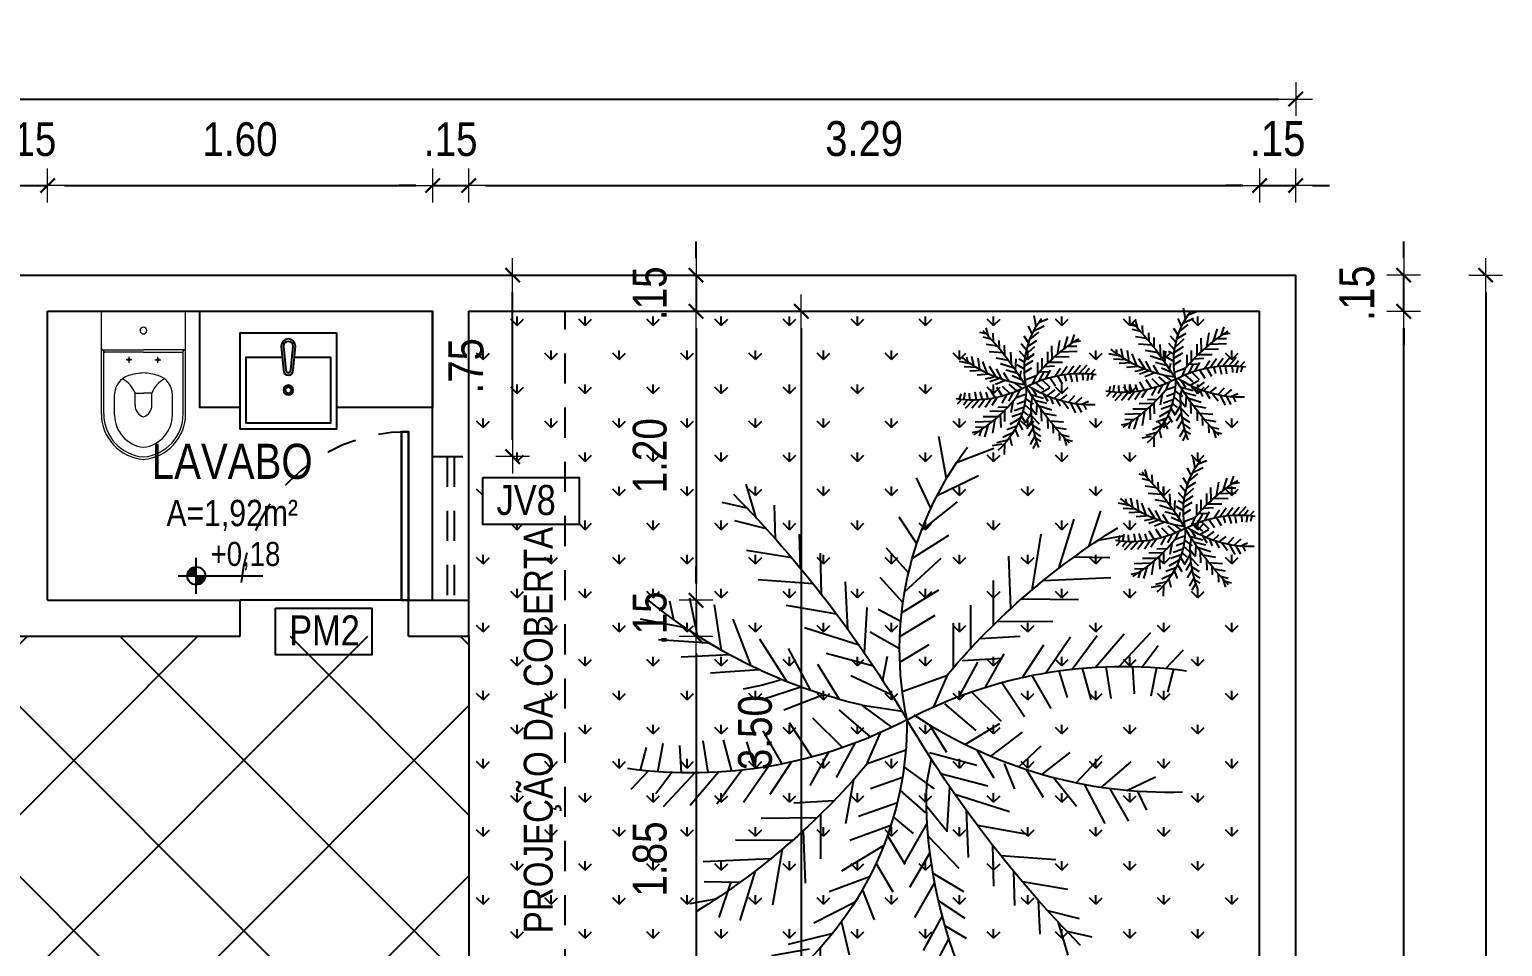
# Model space of a CAD drawing. Header units: millimetres. Extents: x 2718 to 3327, y 272 to 594.
# Drawn here: x 3077.27 to 3083.39, y 440.17 to 443.98 of the extents above; entities that cross this region are included whole.
import ezdxf
from ezdxf.enums import TextEntityAlignment as Align

# ---------------------------------------------------------------- set-up
doc = ezdxf.new("R2010")
doc.units = ezdxf.units.MM
doc.header["$MEASUREMENT"] = 0
doc.linetypes.add('CONTINU', pattern=[0])
doc.linetypes.add('HIDDEN2', pattern=[0.1875, 0.125, -0.0625])
doc.layers.get('0').update_dxf_attribs({"linetype": 'CONTINUOUS'})
doc.layers.get('DEFPOINTS').update_dxf_attribs({"linetype": 'CONTINUOUS'})
for name, color, linetype in [('AR-MOB', 252, 'CONTINUOUS'), ('COTA', 7, 'CONTINUOUS'), ('E-hatch', 8, 'CONTINUOUS'), ('E-txt-g', 3, 'CONTINUOUS'), ('LAYER1', 7, 'CONTINUOUS'), ('MOB', 251, 'CONTINUOUS'), ('VE', 118, 'CONTINUOUS'), ('VEGET', 76, 'CONTINUOUS')]:
    doc.layers.add(name, color=color, linetype=linetype)
for name, color, linetype, lineweight in [('E-Lay-9', 9, 'CONTINUOUS', 9), ('E-Pen-C', 4, 'CONTINUOUS', 15), ('E-Pen-G', 3, 'CONTINUOUS', 30), ('E-Txt-W', 7, 'CONTINUOUS', 20)]:
    doc.layers.add(name, color=color, linetype=linetype, lineweight=lineweight)
doc.styles.add('F2', font='ARIALN.TTF')
doc.styles.add('REG60', font='romans.shx', dxfattribs={"width": 0.8, "height": 0.15})
doc.styles.add('REG80', font='romans.shx', dxfattribs={"width": 0.8, "height": 0.2})
doc.dimstyles.new('DIMENSION-1', dxfattribs={"dimtxt": 0.145, "dimasz": 0.07, "dimexe": 1, "dimexo": 0, "dimgap": 0.12, "dimtad": 1, "dimzin": 7, "dimdsep": 46, "dimtxsty": 'F2', "dimblk1": 'TRACO', "dimblk2": 'TRACO', "dimsah": 1, "dimcen": 1, "dimse1": 1, "dimse2": 1, "dimclrd": 4, "dimclre": 256, "dimclrt": 4, "dimadec": 8, "dimazin": 0, "dimtfac": 1, "dimtix": 1, "dimtmove": 2, "dimatfit": 3, "dimldrblk": 'TRACO', "dimfxl": 1, "dimtolj": 1, "dimtzin": 0, "dimarcsym": 0})

# ---------------------------------------------------------------- blocks, each defined once
blk = doc.blocks.new('TRACO')
at = {"layer": 'E-Pen-C'}
for p, q in [((0, 1), (0, -1)), ((-1, 0), (1, 0))]:
    blk.add_line(p, q, dxfattribs=at)
at = {"layer": 'E-Pen-G'}
blk.add_line((-0.424, -0.424), (0.424, 0.424), dxfattribs=at)
blk = doc.blocks.new('*D368')
at = {"color": 4, "lineweight": -2, "transparency": 16777216}
for p, q in [((3077.1242, 443.3314), (3077.0542, 443.3314)), ((3077.1942, 443.3314), (3077.3442, 443.3314)), ((3077.4142, 443.3314), (3077.4842, 443.3314))]:
    blk.add_line(p, q, dxfattribs=at)
at = {"layer": 'DEFPOINTS', "color": 0, "transparency": 16777216}
for p in [(3077.3442, 443.3314), (3077.1942, 442.8089), (3077.3442, 442.8089)]:
    blk.add_point(p, dxfattribs=at)
at = {"color": 4, "lineweight": -2, "transparency": 16777216, "xscale": 0.07, "yscale": 0.07, "zscale": 0.07}
blk.add_blockref('TRACO', (3077.1942, 443.3314), dxfattribs=at)
at = {"color": 4, "lineweight": -2, "transparency": 16777216, "xscale": 0.07, "yscale": 0.07, "zscale": 0.07, "rotation": 180}
blk.add_blockref('TRACO', (3077.3442, 443.3314), dxfattribs=at)
at = {"color": 4, "transparency": 16777216, "insert": (3077.2692, 443.5229), "char_height": 0.14, "attachment_point": 5, "style": 'F2'}
blk.add_mtext('\\A1;.15', dxfattribs=at)
blk = doc.blocks.new('*D369')
at = {"color": 4, "lineweight": -2, "transparency": 16777216}
blk.add_line((3077.4142, 443.3314), (3078.8742, 443.3314), dxfattribs=at)
at = {"layer": 'DEFPOINTS', "color": 0, "transparency": 16777216}
for p in [(3078.9442, 443.3314), (3077.3442, 442.8089), (3078.9442, 442.8089)]:
    blk.add_point(p, dxfattribs=at)
at = {"color": 4, "lineweight": -2, "transparency": 16777216, "xscale": 0.07, "yscale": 0.07, "zscale": 0.07, "rotation": 180}
blk.add_blockref('TRACO', (3077.3442, 443.3314), dxfattribs=at)
at = {"color": 4, "lineweight": -2, "transparency": 16777216, "xscale": 0.07, "yscale": 0.07, "zscale": 0.07}
blk.add_blockref('TRACO', (3078.9442, 443.3314), dxfattribs=at)
at = {"color": 4, "transparency": 16777216, "insert": (3078.1442, 443.5229), "char_height": 0.14, "attachment_point": 5, "style": 'F2'}
blk.add_mtext('\\A1;1.60', dxfattribs=at)
blk = doc.blocks.new('*D370')
at = {"color": 4, "lineweight": -2, "transparency": 16777216}
for p, q in [((3078.8742, 443.3314), (3078.8042, 443.3314)), ((3078.9442, 443.3314), (3079.0942, 443.3314)), ((3079.1642, 443.3314), (3079.2342, 443.3314))]:
    blk.add_line(p, q, dxfattribs=at)
at = {"layer": 'DEFPOINTS', "color": 0, "transparency": 16777216}
for p in [(3079.0942, 443.3314), (3078.9442, 442.8089), (3079.0942, 442.8089)]:
    blk.add_point(p, dxfattribs=at)
at = {"color": 4, "lineweight": -2, "transparency": 16777216, "xscale": 0.07, "yscale": 0.07, "zscale": 0.07}
blk.add_blockref('TRACO', (3078.9442, 443.3314), dxfattribs=at)
at = {"color": 4, "lineweight": -2, "transparency": 16777216, "xscale": 0.07, "yscale": 0.07, "zscale": 0.07, "rotation": 180}
blk.add_blockref('TRACO', (3079.0942, 443.3314), dxfattribs=at)
at = {"color": 4, "transparency": 16777216, "insert": (3079.0192, 443.5229), "char_height": 0.14, "attachment_point": 5, "style": 'F2'}
blk.add_mtext('\\A1;.15', dxfattribs=at)
blk = doc.blocks.new('*D356')
at = {"layer": 'COTA', "color": 4, "linetype": 'Continuous', "lineweight": -2, "transparency": 16777216}
for p, q in [((3080.0384, 443.0289), (3080.0384, 443.0989)), ((3080.0384, 442.9589), (3080.0384, 442.8089)), ((3080.0384, 442.7389), (3080.0384, 442.6689))]:
    blk.add_line(p, q, dxfattribs=at)
at = {"layer": 'DEFPOINTS', "color": 0, "linetype": 'Continuous', "transparency": 16777216}
for p in [(3078.7355, 442.9589), (3079.5519, 442.8089), (3080.0384, 442.8089)]:
    blk.add_point(p, dxfattribs=at)
at = {"layer": 'COTA', "color": 4, "linetype": 'Continuous', "lineweight": -2, "transparency": 16777216, "xscale": 0.07, "yscale": 0.07, "zscale": 0.07}
for p, rotation in [((3080.0384, 442.9589), 270), ((3080.0384, 442.8089), 90)]:
    blk.add_blockref('TRACO', p, dxfattribs=dict(at, rotation=rotation))
at = {"layer": 'COTA', "color": 4, "linetype": 'Continuous', "transparency": 16777216, "insert": (3079.8469, 442.8839), "char_height": 0.14, "attachment_point": 5, "rotation": 90, "style": 'F2'}
blk.add_mtext('\\A1;.15', dxfattribs=at)
blk = doc.blocks.new('*D357')
at = {"color": 4, "lineweight": -2, "transparency": 16777216}
blk.add_line((3080.0384, 442.7389), (3080.0384, 441.6789), dxfattribs=at)
at = {"layer": 'DEFPOINTS', "color": 0, "transparency": 16777216}
for p in [(3079.4191, 442.8089), (3078.6774, 441.6089), (3080.0384, 441.6089)]:
    blk.add_point(p, dxfattribs=at)
at = {"color": 4, "lineweight": -2, "transparency": 16777216, "xscale": 0.07, "yscale": 0.07, "zscale": 0.07}
for p, rotation in [((3080.0384, 442.8089), 90), ((3080.0384, 441.6089), 270)]:
    blk.add_blockref('TRACO', p, dxfattribs=dict(at, rotation=rotation))
at = {"color": 4, "transparency": 16777216, "insert": (3079.8469, 442.2089), "char_height": 0.14, "attachment_point": 5, "rotation": 90, "style": 'F2'}
blk.add_mtext('\\A1;1.20', dxfattribs=at)
blk = doc.blocks.new('*D358')
at = {"color": 4, "lineweight": -2, "transparency": 16777216}
for p, q in [((3080.0384, 441.6789), (3080.0384, 441.7489)), ((3080.0384, 441.6089), (3080.0384, 441.4589)), ((3080.0384, 441.3889), (3080.0384, 441.3189))]:
    blk.add_line(p, q, dxfattribs=at)
at = {"layer": 'DEFPOINTS', "color": 0, "transparency": 16777216}
for p in [(3078.6774, 441.6089), (3078.8274, 441.4589), (3080.0384, 441.4589)]:
    blk.add_point(p, dxfattribs=at)
at = {"color": 4, "lineweight": -2, "transparency": 16777216, "xscale": 0.07, "yscale": 0.07, "zscale": 0.07}
for p, rotation in [((3080.0384, 441.6089), 270), ((3080.0384, 441.4589), 90)]:
    blk.add_blockref('TRACO', p, dxfattribs=dict(at, rotation=rotation))
at = {"color": 4, "transparency": 16777216, "insert": (3079.8469, 441.5339), "char_height": 0.14, "attachment_point": 5, "rotation": 90, "style": 'F2'}
blk.add_mtext('\\A1;.15', dxfattribs=at)
blk = doc.blocks.new('*D359')
at = {"layer": 'COTA', "color": 4, "linetype": 'Continuous', "lineweight": -2, "transparency": 16777216}
blk.add_line((3080.0384, 441.3889), (3080.0384, 439.6789), dxfattribs=at)
at = {"layer": 'DEFPOINTS', "color": 0, "linetype": 'Continuous', "transparency": 16777216}
for p in [(3078.8274, 441.4589), (3078.8274, 439.6089), (3080.0384, 439.6089)]:
    blk.add_point(p, dxfattribs=at)
at = {"layer": 'COTA', "color": 4, "linetype": 'Continuous', "lineweight": -2, "transparency": 16777216, "xscale": 0.07, "yscale": 0.07, "zscale": 0.07}
for p, rotation in [((3080.0384, 441.4589), 90), ((3080.0384, 439.6089), 270)]:
    blk.add_blockref('TRACO', p, dxfattribs=dict(at, rotation=rotation))
at = {"layer": 'COTA', "color": 4, "linetype": 'Continuous', "transparency": 16777216, "insert": (3079.8469, 440.5339), "char_height": 0.14, "attachment_point": 5, "rotation": 90, "style": 'F2'}
blk.add_mtext('\\A1;1.85', dxfattribs=at)
blk = doc.blocks.new('*D361')
at = {"layer": 'COTA', "color": 4, "linetype": 'Continuous', "lineweight": -2, "transparency": 16777216}
blk.add_line((3080.4759, 442.7389), (3080.4759, 439.3789), dxfattribs=at)
at = {"layer": 'DEFPOINTS', "color": 0, "linetype": 'Continuous', "transparency": 16777216}
for p in [(3078.8274, 442.8089), (3078.8274, 439.3089), (3080.4759, 439.3089)]:
    blk.add_point(p, dxfattribs=at)
at = {"layer": 'COTA', "color": 4, "linetype": 'Continuous', "lineweight": -2, "transparency": 16777216, "xscale": 0.07, "yscale": 0.07, "zscale": 0.07}
for p, rotation in [((3080.4759, 442.8089), 90), ((3080.4759, 439.3089), 270)]:
    blk.add_blockref('TRACO', p, dxfattribs=dict(at, rotation=rotation))
at = {"layer": 'COTA', "color": 4, "linetype": 'Continuous', "transparency": 16777216, "insert": (3080.2844, 441.0589), "char_height": 0.14, "attachment_point": 5, "rotation": 90, "style": 'F2'}
blk.add_mtext('\\A1;3.50', dxfattribs=at)
blk = doc.blocks.new('CUBA QUADRADA-flat-4-flat-1')
at = {"layer": 'MOB'}
blk.add_lwpolyline([(0, -0.2), (0.4, -0.2), (0.4, 0.2), (0, 0.2)], close=True, dxfattribs=at)
blk.add_lwpolyline([(0.1, -0.0255), (0.1, -0.175), (0.375, -0.175), (0.375, 0.175), (0.1, 0.175), (0.1, 0.0255)], dxfattribs=at)
for points in [[(0.155, -0.02), (0.055, -0.03, -1), (0.055, 0.03), (0.155, 0.02, -1)], [(0.155, -0.01), (0.055, -0.02, -1), (0.055, 0.02), (0.155, 0.01, -1)]]:
    blk.add_lwpolyline(points, format="xyb", close=True, dxfattribs=at)
for radius in [0.02, 0.0125]:
    blk.add_circle((0.2375, 0), radius, dxfattribs=at)
blk = doc.blocks.new('vaso-s')
at = {"color": 8}
for start, end in [(0, 180), (180, 0)]:
    blk.add_arc((0.08, 0), 0.0143, start, end, dxfattribs=at)
at = {"layer": 'E-Lay-9', "color": 8}
for p, q in [((0, 0.17), (0, 0)), ((0.4256, 0.175), (0.005, 0.175)), ((0.16, 0.17), (0.16, 0.17)), ((0.16, 0.17), (0.16, 0)), ((0.4256, 0.165), (0.165, 0.165)), ((0.17, 0), (0.17, 0.16)), ((0.2013, 0.0479), (0.2013, 0.0722)), ((0.4306, 0.12), (0.3459, 0.12)), ((0.2134, 0.06), (0.1891, 0.06)), ((0.3406, 0.035), (0.3406, 0)), ((0.3906, 0.035), (0.3406, 0.035)), ((0, -0.17), (0, 0)), ((0.16, -0.17), (0.16, 0)), ((0.17, 0), (0.17, -0.1601)), ((0.2134, -0.06), (0.1891, -0.06)), ((0.2013, -0.0479), (0.2013, -0.0722)), ((0.3406, -0.035), (0.3406, 0)), ((0.3906, -0.035), (0.3406, -0.035)), ((0.4306, -0.12), (0.3459, -0.12)), ((0.4256, -0.175), (0.005, -0.175)), ((0.16, -0.17), (0.16, -0.17)), ((0.4256, -0.165), (0.165, -0.165))]:
    blk.add_line(p, q, dxfattribs=at)
for centre in [(0.2013, 0.06), (0.2013, -0.06)]:
    blk.add_circle(centre, 0.005, dxfattribs=at)
for centre, radius, start, end in [((0.005, 0.17), 0.005, 90, 180), ((0.155, 0.17), 0.005, 0, 90), ((0.165, 0.17), 0.00495, 180, 270), ((0.165, 0.16), 0.00495, 0, 90), ((0.4256, -0.015), 0.19, 4.52806, 90), ((0.4256, -0.015), 0.18, 4.78019, 90), ((0.518, -0.015), 0.2624, 163.03545, 176.7233), ((0.3459, 0.0375), 0.0825, 90, 163.03545), ((0.3754, 0.1358), 0.1066, 206.93947, 250.96472), ((0.4306, -0.015), 0.135, 6.37937, 90), ((0.3906, -0.015), 0.05, 17.4576, 90), ((0.518, 0.015), 0.2624, 183.2767, 196.96455), ((0.3754, -0.1358), 0.1066, 109.03528, 153.06053), ((0.3906, 0.015), 0.05, 270, 342.5424), ((0.4256, 0.015), 0.19, 270, 355.47194), ((0.4256, 0.015), 0.18, 270, 355.21981), ((0.4306, 0.015), 0.135, 270, 353.62063), ((0.3459, -0.0375), 0.0825, 196.96455, 270), ((0.005, -0.17), 0.005, 180, 270), ((0.155, -0.17), 0.005, 270, 0), ((0.165, -0.17), 0.00495, 90, 180), ((0.165, -0.1601), 0.00495, 270, 0)]:
    blk.add_arc(centre, radius, start, end, dxfattribs=at)
blk = doc.blocks.new('TXT-AMB75')
at = {"layer": 'E-txt-g', "style": 'REG80', "width": 0.8, "flags": 8}
blk.add_attdef('TXT', text='', height=0.2, dxfattribs=at).set_placement((0.0055, 0.2964), align=Align.CENTER)
at = {"layer": 'E-Txt-W', "style": 'REG60', "width": 0.8, "flags": 8}
blk.add_attdef('TXT', text='', height=0.15, dxfattribs=at).set_placement((0.0055, 0.0271), align=Align.CENTER)
blk = doc.blocks.new('NV')
at = {"color": 4, "linetype": 'ByBlock', "ltscale": 0.5}
for p, q in [((-1.414, -0.142), (-1.414, 0.107)), ((-1.539, -0.018), (-0.953, -0.018))]:
    blk.add_line(p, q, dxfattribs=at)
at = {"color": 4, "ltscale": 2.5}
blk.add_circle((-1.414, -0.018), 0.0622, dxfattribs=at)
at = {"color": 4}
for points in [[(-1.414, -0.018), (-1.458, 0.026), (-1.476, -0.018), (-1.472, 0.006)], [(-1.414, -0.018), (-1.414, 0.045), (-1.458, 0.026), (-1.438, 0.04)], [(-1.414, -0.018), (-1.352, -0.018), (-1.37, -0.062), (-1.357, -0.041)], [(-1.414, -0.018), (-1.37, -0.062), (-1.414, -0.08), (-1.39, -0.075)]]:
    blk.add_solid(points, dxfattribs=at)
at = {"layer": 'E-Txt-W', "color": 4, "ltscale": 2.5, "style": 'F2'}
blk.add_attdef('COTAPISO', (-1.306, 0.073), '', height=0.15, dxfattribs=at)
blk = doc.blocks.new('*D364')
at = {"layer": 'COTA', "color": 4, "linetype": 'Continuous', "lineweight": -2, "transparency": 16777216}
blk.add_line((3079.2763, 442.2751), (3079.2763, 442.8889), dxfattribs=at)
at = {"layer": 'DEFPOINTS', "color": 0, "linetype": 'Continuous', "transparency": 16777216}
for p in [(3079.0942, 442.9589), (3079.2763, 442.9589), (3079.0942, 442.2051, -0.3277)]:
    blk.add_point(p, dxfattribs=at)
at = {"layer": 'COTA', "color": 4, "linetype": 'Continuous', "lineweight": -2, "transparency": 16777216, "xscale": 0.07, "yscale": 0.07, "zscale": 0.07}
for p, rotation in [((3079.2763, 442.9589), 90), ((3079.2763, 442.2051), 270)]:
    blk.add_blockref('TRACO', p, dxfattribs=dict(at, rotation=rotation))
at = {"layer": 'COTA', "color": 4, "linetype": 'Continuous', "transparency": 16777216, "insert": (3079.0826, 442.582), "char_height": 0.145, "attachment_point": 5, "rotation": 90, "style": 'F2'}
blk.add_mtext('\\A1;.75', dxfattribs=at)
blk = doc.blocks.new('*D414')
at = {"layer": 'COTA', "color": 4, "linetype": 'Continuous', "lineweight": -2, "transparency": 16777216}
blk.add_line((3082.9785, 435.6789), (3082.9785, 442.7389), dxfattribs=at)
at = {"layer": 'DEFPOINTS', "color": 0, "linetype": 'Continuous', "transparency": 16777216}
for p in [(3082.3799, 442.8089, -1.8296), (3082.9785, 442.8089), (3079.3799, 435.6089, -1.8296)]:
    blk.add_point(p, dxfattribs=at)
at = {"layer": 'COTA', "color": 4, "linetype": 'Continuous', "lineweight": -2, "transparency": 16777216, "xscale": 0.07, "yscale": 0.07, "zscale": 0.07}
for p, rotation in [((3082.9785, 442.8089), 90), ((3082.9785, 435.6089), 270)]:
    blk.add_blockref('TRACO', p, dxfattribs=dict(at, rotation=rotation))
at = {"layer": 'COTA', "color": 4, "linetype": 'Continuous', "transparency": 16777216, "insert": (3082.7845, 439.2089), "char_height": 0.145, "attachment_point": 5, "rotation": 90, "style": 'F2'}
blk.add_mtext('\\A1;7.20', dxfattribs=at)
blk = doc.blocks.new('*D415')
at = {"layer": 'COTA', "color": 4, "linetype": 'Continuous', "lineweight": -2, "transparency": 16777216}
for p, q in [((3082.9785, 443.0289), (3082.9785, 443.0989)), ((3082.9785, 442.8089), (3082.9785, 442.9589)), ((3082.9785, 442.7389), (3082.9785, 442.6689))]:
    blk.add_line(p, q, dxfattribs=at)
at = {"layer": 'DEFPOINTS', "color": 0, "linetype": 'Continuous', "transparency": 16777216}
for p in [(3082.3799, 442.9589, -1.8296), (3082.9785, 442.9589), (3082.3799, 442.8089, -1.8296)]:
    blk.add_point(p, dxfattribs=at)
at = {"layer": 'COTA', "color": 4, "linetype": 'Continuous', "lineweight": -2, "transparency": 16777216, "xscale": 0.07, "yscale": 0.07, "zscale": 0.07}
for p, rotation in [((3082.9785, 442.9589), 270), ((3082.9785, 442.8089), 90)]:
    blk.add_blockref('TRACO', p, dxfattribs=dict(at, rotation=rotation))
at = {"layer": 'COTA', "color": 4, "linetype": 'Continuous', "transparency": 16777216, "insert": (3082.7845, 442.8839), "char_height": 0.145, "attachment_point": 5, "rotation": 90, "style": 'F2'}
blk.add_mtext('\\A1;.15', dxfattribs=at)
blk = doc.blocks.new('*D416')
at = {"layer": 'COTA', "color": 4, "linetype": 'Continuous', "lineweight": -2, "transparency": 16777216}
blk.add_line((3083.3192, 442.8889), (3083.3192, 422.0289), dxfattribs=at)
at = {"layer": 'DEFPOINTS', "color": 0, "linetype": 'Continuous', "transparency": 16777216}
for p in [(3082.5299, 442.9589, -1.8296), (3082.5299, 421.9589, -1.8296), (3083.3192, 421.9589)]:
    blk.add_point(p, dxfattribs=at)
at = {"layer": 'COTA', "color": 4, "linetype": 'Continuous', "lineweight": -2, "transparency": 16777216, "xscale": 0.07, "yscale": 0.07, "zscale": 0.07}
for p, rotation in [((3083.3192, 442.9589), 90), ((3083.3192, 421.9589), 270)]:
    blk.add_blockref('TRACO', p, dxfattribs=dict(at, rotation=rotation))
at = {"layer": 'COTA', "color": 4, "linetype": 'Continuous', "transparency": 16777216, "insert": (3083.1252, 432.4589), "char_height": 0.145, "attachment_point": 5, "rotation": 90, "style": 'F2'}
blk.add_mtext('\\A1;21.00', dxfattribs=at)
blk = doc.blocks.new('*D417')
at = {"layer": 'COTA', "color": 4, "linetype": 'Continuous', "lineweight": -2, "transparency": 16777216}
blk.add_line((3079.1642, 443.3314), (3082.3099, 443.3314), dxfattribs=at)
at = {"layer": 'DEFPOINTS', "color": 0, "linetype": 'Continuous', "transparency": 16777216}
for p in [(3082.3799, 443.3314), (3079.0942, 442.9589, -2.0762), (3082.3799, 442.9589, -1.8296)]:
    blk.add_point(p, dxfattribs=at)
at = {"layer": 'COTA', "color": 4, "linetype": 'Continuous', "lineweight": -2, "transparency": 16777216, "xscale": 0.07, "yscale": 0.07, "zscale": 0.07, "rotation": 180}
blk.add_blockref('TRACO', (3079.0942, 443.3314), dxfattribs=at)
at = {"layer": 'COTA', "color": 4, "linetype": 'Continuous', "lineweight": -2, "transparency": 16777216, "xscale": 0.07, "yscale": 0.07, "zscale": 0.07}
blk.add_blockref('TRACO', (3082.3799, 443.3314), dxfattribs=at)
at = {"layer": 'COTA', "color": 4, "linetype": 'Continuous', "transparency": 16777216, "insert": (3080.737, 443.5254), "char_height": 0.145, "attachment_point": 5, "style": 'F2'}
blk.add_mtext('\\A1;3.29', dxfattribs=at)
blk = doc.blocks.new('*D418')
at = {"layer": 'COTA', "color": 4, "linetype": 'Continuous', "lineweight": -2, "transparency": 16777216}
for p, q in [((3082.3099, 443.3314), (3082.2399, 443.3314)), ((3082.3799, 443.3314), (3082.5299, 443.3314)), ((3082.5999, 443.3314), (3082.6699, 443.3314))]:
    blk.add_line(p, q, dxfattribs=at)
at = {"layer": 'DEFPOINTS', "color": 0, "linetype": 'Continuous', "transparency": 16777216}
for p in [(3082.5299, 443.3314), (3082.3799, 442.9589, -1.8296), (3082.5299, 442.9589, -1.8296)]:
    blk.add_point(p, dxfattribs=at)
at = {"layer": 'COTA', "color": 4, "linetype": 'Continuous', "lineweight": -2, "transparency": 16777216, "xscale": 0.07, "yscale": 0.07, "zscale": 0.07}
blk.add_blockref('TRACO', (3082.3799, 443.3314), dxfattribs=at)
at = {"layer": 'COTA', "color": 4, "linetype": 'Continuous', "lineweight": -2, "transparency": 16777216, "xscale": 0.07, "yscale": 0.07, "zscale": 0.07, "rotation": 180}
blk.add_blockref('TRACO', (3082.5299, 443.3314), dxfattribs=at)
at = {"layer": 'COTA', "color": 4, "linetype": 'Continuous', "transparency": 16777216, "insert": (3082.4549, 443.5254), "char_height": 0.145, "attachment_point": 5, "style": 'F2'}
blk.add_mtext('\\A1;.15', dxfattribs=at)
blk = doc.blocks.new('*D419')
at = {"layer": 'COTA', "color": 4, "linetype": 'Continuous', "lineweight": -2, "transparency": 16777216}
blk.add_line((3060.0999, 443.6903), (3082.4599, 443.6903), dxfattribs=at)
at = {"layer": 'DEFPOINTS', "color": 0, "linetype": 'Continuous', "transparency": 16777216}
for p in [(3082.5299, 443.6903), (3060.0299, 442.9589, -1.8296), (3082.5299, 442.9589, -1.8296)]:
    blk.add_point(p, dxfattribs=at)
at = {"layer": 'COTA', "color": 4, "linetype": 'Continuous', "lineweight": -2, "transparency": 16777216, "xscale": 0.07, "yscale": 0.07, "zscale": 0.07, "rotation": 180}
blk.add_blockref('TRACO', (3060.0299, 443.6903), dxfattribs=at)
at = {"layer": 'COTA', "color": 4, "linetype": 'Continuous', "lineweight": -2, "transparency": 16777216, "xscale": 0.07, "yscale": 0.07, "zscale": 0.07}
blk.add_blockref('TRACO', (3082.5299, 443.6903), dxfattribs=at)
at = {"layer": 'COTA', "color": 4, "linetype": 'Continuous', "transparency": 16777216, "insert": (3071.2799, 443.8843), "char_height": 0.145, "attachment_point": 5, "style": 'F2'}
blk.add_mtext('\\A1;22.50', dxfattribs=at)
blk = doc.blocks.new('FLOR2')
at = {"layer": 'VE', "color": 8}
for p, q in [((-82.6, 266.8), (-71.8, 290.5)), ((-80.3, 253.3), (-101.6, 282.1)), ((53.7, 258.4), (40.8, 273)), ((53.2, 243.8), (73.7, 286)), ((-77.5, 238.1), (-64.7, 269)), ((52.3, 229.2), (26.3, 258.5)), ((51.1, 215.2), (79.6, 258.5)), ((-74.7, 224.4), (-101.7, 246.3)), ((-69.4, 199.7), (-47.7, 241.3)), ((49.4, 200.4), (16.6, 234.2)), ((48.1, 190.9), (79.6, 229.4)), ((-61.3, 166.2), (-30.7, 213.6)), ((-66.3, 186.3), (-93.5, 208.1)), ((43.9, 166.6), (16.6, 210)), ((197.1, 193.1), (174.8, 202.3)), ((42.1, 157.4), (74.8, 195.4)), ((187.8, 178.2), (161.1, 191.4)), ((193, 186.4), (218.9, 189.4)), ((-57.8, 153.1), (-91, 179.1)), ((-50.9, 128.4), (-27.3, 174.9)), ((34.9, 127.8), (16.6, 176)), ((174.2, 158.1), (152.7, 176.1)), ((179.9, 166.3), (207.2, 166.2)), ((-228.8, 121.8), (-258.8, 154)), ((157.5, 136.3), (134.7, 159.9)), ((166, 147.1), (213.3, 152.2)), ((-195.2, 116.4), (-211.3, 146.7)), ((-157.4, 106.1), (-168.5, 136.9)), ((-45.4, 110.2), (-82.7, 140.9)), ((-39.3, 91.1), (-19.9, 146.4)), ((27.5, 102.9), (6.9, 146.9)), ((30.7, 113.1), (65.1, 137.2)), ((141.8, 117.9), (121.5, 144.1)), ((-248.3, 123.4), (-282.9, 101.8)), ((-128.8, 95.1), (-135.3, 128.2)), ((125.4, 100.5), (108.7, 123.5)), ((150.9, 128.4), (195.6, 131.1)), ((-209.5, 119.1), (-251.1, 97.5)), ((-171.1, 110.4), (-216.8, 98.5)), ((-101.1, 81.5), (-107.5, 115.3)), ((-36.3, 82.2), (-75, 107.5)), ((-30.9, 66.6), (-12.1, 113)), ((17.2, 73.9), (2, 112.9)), ((23.1, 89.8), (60.2, 112.9)), ((105, 81.1), (89.8, 117)), ((134.9, 110.4), (178, 110.1)), ((-143, 100.9), (-184.2, 85)), ((-84.2, 71.5), (-80.2, 97.5)), ((81.1, 61.1), (66.9, 100.4)), ((115.6, 91), (160.4, 89.1)), ((-110.7, 86.6), (-160.6, 77.4)), ((-91.7, 76.1), (-133.4, 59.7)), ((-61, 55.7), (-56.7, 89.9)), ((-18.6, 33.4), (-9.2, 79.1)), ((54.7, 41.9), (48.8, 84.2)), ((189.8, 32.5), (233.7, 85.8)), ((-71.4, 63.1), (-110.4, 47.3)), ((-25, 50.2), (-47.6, 61.3)), ((28.8, 25.6), (25.9, 67.6)), ((97.7, 74.8), (137.5, 72.5)), ((127.7, 19.7), (162.5, 64.9)), ((161.6, 26), (195.9, 72.7)), ((228.3, 43.3), (249.4, 72.6)), ((256.3, 52.6), (276.4, 71.1)), ((-50.4, 47.4), (-82.6, 34.3)), ((-11.4, 15.4), (7.9, 51.4)), ((7.7, 13.9), (7.9, 51.4)), ((67, 50.6), (105.8, 45.4)), ((103.6, 16.2), (129.9, 47.5)), ((234.1, 50.4), (269.5, 38.8)), ((43.6, 34.6), (82.9, 28.8)), ((209.1, 37.6), (258.9, 19.8)), ((-162.2, -10.6), (-203.9, 23.1)), ((-138.3, -6.5), (-174.5, 20.9)), ((-104.1, -2.9), (-140.4, 24.4)), ((-79, 0.2), (-115.2, 27.6)), ((-27.9, 27.5), (-69, 0.4)), ((19.5, 20.2), (55.1, 11.7)), ((122.9, 19), (159.1, -8.4)), ((146.8, 23), (188.6, -10.7)), ((175.1, 28.9), (226.4, 2.4)), ((-190.4, -16.5), (-241.7, 10.1)), ((-34.8, -7.8), (-70.5, 0.7)), ((17.8, -11.5), (53.6, 12.1)), ((74.5, 13.1), (115.2, -7.4)), ((-224.4, -25.1), (-274.3, -7.4)), ((-176.9, -13.5), (-211.2, -60.3)), ((-143.1, -7.2), (-177.8, -52.5)), ((-119, -3.8), (-145.3, -35)), ((-90.2, -2.9), (-116.5, -34.1)), ((-43.8, -14.7), (-40.9, -56.7)), ((42.4, -25.6), (71.3, -6.3)), ((66.1, -36.8), (101.2, -13.5)), ((-260.6, -36.3), (-297.5, -24.2)), ((-205.1, -20), (-249, -73.3)), ((-59, -22.2), (-98.2, -16.3)), ((-70, -29.4), (-64.1, -71.7)), ((-17.4, -15.4), (-5.3, -45.9)), ((32.9, -20.5), (32.1, -58.5)), ((88.6, -45.5), (126.2, -21)), ((240.1, -54.5), (268.6, -27.6)), ((-271.7, -40.1), (-291.8, -58.6)), ((-243.7, -30.8), (-264.8, -60.1)), ((-82.4, -38.1), (-121.1, -32.9)), ((5.3, -32.4), (-13.4, -78.7)), ((9.6, -37.7), (32.3, -48.8)), ((54.4, -31.5), (57.1, -66)), ((80.3, -42.5), (81.7, -68.7)), ((109.3, -51.9), (156.4, -33)), ((143.9, -59.5), (181, -35.7)), ((173.3, -63.2), (215.7, -42.4)), ((212.6, -64.1), (249.1, -34.6)), ((-113, -62.3), (-152.8, -60)), ((-96.4, -48.6), (-82.2, -87.9)), ((-23.5, -56.8), (-61.5, -71.9)), ((15.6, -54.2), (-3.2, -100.5)), ((98.9, -48.8), (111.9, -80.7)), ((128.7, -56.7), (141.8, -87.8)), ((-120.3, -68.7), (-105.1, -104.5)), ((-25.5, -69.9), (-13.5, -100.4)), ((21, -69.7), (59.6, -95)), ((50.8, -62.6), (58.9, -94.5)), ((64.2, -73.5), (111.4, -79.4)), ((159, -61.7), (176, -89.7)), ((198, -64.3), (219.9, -90.7)), ((232.1, -62.8), (267.9, -88.5)), ((-131, -78.5), (-175.7, -76.6)), ((-140.7, -88), (-124, -111.1)), ((-28.9, -84.6), (-68.3, -95.7)), ((23.9, -78.7), (4.6, -133.9)), ((74.6, -82.5), (81.9, -127.1)), ((-150.3, -97.9), (-193.3, -97.6)), ((-157.1, -105.4), (-136.8, -131.7)), ((-31.5, -100), (-16.7, -124.3)), ((30, -97.7), (67.4, -128.4)), ((87.1, -94.1), (128.1, -98.7)), ((-166.3, -115.9), (-211, -118.7)), ((-37.2, -114.1), (-68.5, -119.5)), ((35.5, -115.9), (12, -162.5)), ((101.9, -109), (98.1, -145.2)), ((108.6, -116.2), (149.5, -121.2)), ((-181.4, -134.6), (-228.6, -139.7)), ((-172.9, -123.8), (-150, -147.4)), ((-39.9, -122.1), (-27.9, -152.6)), ((120.9, -130.2), (119.1, -162.8)), ((-189.5, -145.7), (-168.1, -163.6)), ((-45.5, -137.8), (-81, -147.5)), ((-50.1, -149.5), (-40.8, -185.5)), ((42.5, -140.6), (75.6, -166.6)), ((131.2, -142.8), (171.4, -148.5)), ((-195.2, -153.8), (-222.5, -153.8)), ((45.9, -153.7), (15.3, -201.1)), ((137.7, -151.4), (134.9, -176.1)), ((145.5, -162.1), (177.9, -167.4)), ((-208.4, -174), (-234.3, -177)), ((-212.4, -180.7), (-190.1, -189.9)), ((-203.2, -165.8), (-176.5, -178.9)), ((-59.4, -170.6), (-98.3, -175.1)), ((-63.4, -178.9), (-44, -219.3)), ((50.9, -173.8), (78.2, -195.6)), ((-71.3, -194.2), (-110.7, -203.1)), ((54.1, -187.2), (32.4, -228.8)), ((-75.6, -202), (-60.4, -237.2)), ((-84.5, -217), (-113.5, -232.1)), ((62.1, -225.6), (49.4, -256.6)), ((59.4, -211.9), (86.4, -233.9)), ((-90.3, -226.2), (-80.6, -245)), ((64.9, -240.8), (86.2, -269.6)), ((67.3, -254.3), (56.5, -278))]:
    blk.add_line(p, q, dxfattribs=at)
for centre, radius, start, end in [((1087.9, 462.4), 1186.7, 188.516, 202.6061), ((-486.5, 269.5), 540.3, 336.1944, 2.2987), ((-211.8, 435.3), 475.2, 295.4351, 330.987), ((-111.8, 349.6), 262, 304.4561, 313.2891), ((-266.2, -219.1), 342.9, 41.079, 90.2435), ((11.4, 742.8), 732.4, 273.4205, 291.3892), ((-26.8, -730.3), 732.4, 93.4205, 111.3892), ((196.4, -422.9), 475.2, 115.4351, 150.987), ((-481.7, 27.7), 466.5, 321.3423, 356.988), ((200.6, 278.7), 342.9, 232.5988, 281.7634), ((-1103.2, -449.9), 1186.7, 8.516, 22.6061), ((-241, -435.3), 473.3, 32.1218, 54.7349)]:
    blk.add_arc(centre, radius, start, end, dxfattribs=at)

msp = doc.modelspace()

# ---------------------------------------------------------------- hatches: boundary and pattern name
h = msp.add_hatch()
h.set_pattern_fill('ANSI37,_O', color=8, scale=4, angle=270)
h.set_pattern_definition([(315, (1564.59753, 328.8669), (0.35355339, 0.35355339), []), (45, (1564.59753, 328.8669), (-0.35355339, 0.35355339), [])])
h.paths.add_polyline_path([(3077.1942, 442.8089), (3076.2942, 442.8089), (3076.2942, 442.1589), (3077.1942, 442.1589)], flags=17)
h.paths.add_polyline_path([(3073.9798, 442.2089), (3076.2942, 442.2089), (3076.2942, 442.8089), (3073.9798, 442.8089)], flags=16)
h.paths.add_polyline_path([(3075.1254, 441.1671), (3075.6647, 441.1671), (3075.6647, 441.3934), (3075.1254, 441.3934)], flags=24)
h.paths.add_polyline_path([(3075.2456, 440.5993), (3075.2456, 440.6366), (3075.2313, 440.6338), (3075.2192, 440.6257)], flags=24)
h.paths.add_polyline_path([(3075.2456, 440.5993), (3075.2192, 440.6257), (3075.2111, 440.6136), (3075.2083, 440.5993)], flags=24)
h.paths.add_polyline_path([(3075.2456, 440.5993), (3075.2829, 440.5993), (3075.2801, 440.585), (3075.272, 440.5729)], flags=24)
h.paths.add_polyline_path([(3075.2456, 440.5993), (3075.272, 440.5729), (3075.2599, 440.5648), (3075.2456, 440.562)], flags=24)
edge = h.paths.add_edge_path(flags=16)
edge.add_line((3075.2456, 440.5246), (3075.2456, 440.6739))
edge = h.paths.add_edge_path(flags=16)
edge.add_arc((3075.2456, 440.5993), 0.0373, 0, 360)
edge = h.paths.add_edge_path(flags=16)
edge.add_line((3075.1709, 440.5993), (3075.5221, 440.5993))
h.paths.add_polyline_path([(3075.2753, 440.5904), (3075.6253, 440.5904), (3075.6253, 440.7707), (3075.2753, 440.7707)], flags=24)
h.paths.add_polyline_path([(3074.2625, 440.9528), (3076.5276, 440.9528), (3076.5276, 441.2319), (3074.2625, 441.2319)], flags=24)
h.paths.add_polyline_path([(3075.054, 440.751), (3075.7361, 440.751), (3075.7361, 440.9481), (3075.054, 440.9481)], flags=24)
h.paths.add_polyline_path([(3072.3942, 439.3089), (3072.0942, 439.3089), (3072.0942, 439.6089), (3072.3942, 439.6089)], flags=17)
h.paths.add_polyline_path([(3074.5775, 439.3089), (3074.2775, 439.3089), (3074.2775, 439.6089), (3074.5775, 439.6089)])
h.paths.add_polyline_path([(3076.9108, 439.3089), (3076.6108, 439.3089), (3076.6108, 439.6089), (3076.9108, 439.6089)], flags=17)
h.paths.add_polyline_path([(3079.0942, 439.3089), (3078.7942, 439.3089), (3078.7942, 439.6089), (3079.0942, 439.6089)], flags=17)
edge = h.paths.add_edge_path()
edge.add_line((3072.0942, 442.8089), (3077.1942, 442.8089))
edge.add_line((3077.1942, 442.8089), (3077.1942, 441.4589))
edge.add_line((3077.1942, 441.4589), (3079.0942, 441.4589))
edge.add_line((3079.0942, 441.4589), (3079.0942, 439.3089))
edge.add_line((3079.0942, 439.3089), (3072.0942, 439.3089))
edge.add_line((3072.0942, 439.3089), (3072.0928, 442.8089))
h.paths.add_polyline_path([(3073.7669, 441.0186), (3073.7669, 441.4008), (3073.4754, 441.4008), (3073.4754, 441.0186)], flags=24)
h.paths.add_polyline_path([(3073.7669, 439.309), (3073.7669, 439.602), (3073.4754, 439.602), (3073.4754, 439.309)], flags=24)
h.paths.add_polyline_path([(3072.9292, 440.943), (3072.9292, 441.3251), (3072.6378, 441.3251), (3072.6378, 440.943)], flags=24)
h.paths.add_polyline_path([(3079.9919, 439.309), (3079.9919, 439.602), (3079.7004, 439.602), (3079.7004, 439.309)], flags=9)
at = {"layer": 'E-hatch'}
h = msp.add_hatch(dxfattribs=at)
h.set_pattern_fill('GRASS', color=8, scale=0.2, style=0)
h.set_pattern_definition([(90, (1504.28528, 394.5255), (-0.141421356, 0.141421356), [0.0375, -0.245342713]), (45, (1504.28528, 394.5255), (-0.141421356, 0.141421356), [0.0375, -0.1625]), (135, (1504.28528, 394.5255), (-0.141421356, -0.141421356), [0.0375, -0.1625])])
h.paths.add_polyline_path([(3075.7299, 439.3089), (3075.7299, 435.6089), (3082.3799, 435.6089), (3082.3799, 442.8089), (3079.0942, 442.8089), (3079.0942, 439.3089)])
h.paths.add_polyline_path([(3080.4035, 437.4448), (3080.4035, 437.4822), (3080.3892, 437.4793), (3080.3771, 437.4712)], flags=24)
h.paths.add_polyline_path([(3080.4035, 437.4448), (3080.3771, 437.4712), (3080.369, 437.4591), (3080.3662, 437.4448)], flags=24)
h.paths.add_polyline_path([(3080.4035, 437.4448), (3080.4408, 437.4448), (3080.438, 437.4306), (3080.4299, 437.4185)], flags=24)
h.paths.add_polyline_path([(3080.4035, 437.4448), (3080.4299, 437.4185), (3080.4178, 437.4104), (3080.4035, 437.4075)], flags=24)
edge = h.paths.add_edge_path(flags=16)
edge.add_line((3080.4035, 437.3702), (3080.4035, 437.5195))
edge = h.paths.add_edge_path(flags=16)
edge.add_arc((3080.4035, 437.4448), 0.0373, 0, 360)
edge = h.paths.add_edge_path(flags=16)
edge.add_line((3080.3289, 437.4448), (3080.68, 437.4448))
h.paths.add_polyline_path([(3080.4332, 437.436), (3080.7544, 437.436), (3080.7544, 437.6162), (3080.4332, 437.6162)], flags=24)
h.paths.add_polyline_path([(3080.055, 437.8132), (3081.1308, 437.8132), (3081.1308, 438.0887), (3080.055, 438.0887)], flags=24)
h.paths.add_polyline_path([(3080.2518, 437.6083), (3080.9339, 437.6083), (3080.9339, 437.8055), (3080.2518, 437.8055)], flags=24)
h.paths.add_polyline_path([(3079.1522, 442.1182), (3079.5525, 442.1182), (3079.5525, 441.9235), (3079.1522, 441.9235)], flags=16)
h.paths.add_polyline_path([(3075.649, 435.8312), (3075.9524, 435.8312), (3075.9524, 436.1331), (3075.649, 436.1331)], flags=9)
h.paths.add_polyline_path([(3076.4516, 435.8312), (3076.8474, 435.8312), (3076.8474, 436.1331), (3076.4516, 436.1331)], flags=24)
h.paths.add_polyline_path([(3077.349, 435.8312), (3077.6524, 435.8312), (3077.6524, 436.1331), (3077.349, 436.1331)], flags=24)
h.paths.add_polyline_path([(3078.2772, 435.8312), (3078.673, 435.8312), (3078.673, 436.1331), (3078.2772, 436.1331)], flags=24)
h.paths.add_polyline_path([(3079.299, 435.8312), (3079.6024, 435.8312), (3079.6024, 436.1331), (3079.299, 436.1331)], flags=24)
h.paths.add_polyline_path([(3080.7581, 435.8312), (3081.154, 435.8312), (3081.154, 436.1331), (3080.7581, 436.1331)], flags=24)
h.paths.add_polyline_path([(3076.1924, 437.2618), (3076.1924, 437.6576), (3075.8906, 437.6576), (3075.8906, 437.2618)], flags=24)
h.paths.add_polyline_path([(3080.474, 437.2637), (3080.9704, 437.2637), (3080.9704, 437.4269), (3080.474, 437.4269)], flags=24)
h.paths.add_polyline_path([(3078.7942, 438.5923), (3079.0872, 438.5923), (3079.0872, 438.8837), (3078.7942, 438.8837)], flags=24)
h.paths.add_polyline_path([(3077.6564, 438.5923), (3078.0386, 438.5923), (3078.0386, 438.8837), (3077.6564, 438.8837)], flags=24)
h.paths.add_polyline_path([(3076.6109, 438.5923), (3076.9039, 438.5923), (3076.9039, 438.8837), (3076.6109, 438.8837)], flags=24)
h.paths.add_polyline_path([(3080.4294, 440.8686), (3080.4294, 441.2508), (3080.1379, 441.2508), (3080.1379, 440.8686)], flags=24)
h.paths.add_polyline_path([(3079.9919, 439.309), (3079.9919, 439.602), (3079.7004, 439.602), (3079.7004, 439.309)], flags=24)
h.paths.add_polyline_path([(3079.9919, 440.3376), (3079.9919, 440.7197), (3079.7004, 440.7197), (3079.7004, 440.3376)], flags=24)
h.paths.add_polyline_path([(3079.9919, 441.3834), (3079.9919, 441.6763), (3079.7004, 441.6763), (3079.7004, 441.3834)], flags=24)
h.paths.add_polyline_path([(3079.9919, 442.0132), (3079.9919, 442.3954), (3079.7004, 442.3954), (3079.7004, 442.0132)], flags=24)
h.paths.add_polyline_path([(3079.5226, 440.1801), (3079.5226, 441.9591), (3079.2504, 441.9591), (3079.2504, 440.1801)], flags=24)
h.paths.add_polyline_path([(3079.2327, 442.4261), (3079.2327, 442.7295), (3078.9308, 442.7295), (3078.9308, 442.4261)], flags=24)
h.paths.add_polyline_path([(3074.4748, 438.8938), (3076.2538, 438.8938), (3076.2538, 439.166), (3074.4748, 439.166)], flags=9)

# ---------------------------------------------------------------- linework, layer by layer
at = {"color": 8, "linetype": 'HIDDEN2'}
for p, q in [((3078.9442, 442.2051, -0.3277), (3079.0942, 442.2051, -0.3277)), ((3079.0042, 442.2051, -0.3277), (3079.0042, 441.6089, -0.3277)), ((3079.0342, 442.2051, 0.7942), (3079.0342, 441.6089, 0.8375))]:
    msp.add_line(p, q, dxfattribs=at)
at = {"color": 8}
msp.add_line((3078.8442, 441.6089, -0.2465), (3078.1442, 441.6089, -0.2465), dxfattribs=at)
at = {"color": 8, "linetype": 'CONTINU'}
msp.add_line((3079.0942, 441.4589, -0.2465), (3079.0942, 439.3089, -0.2465), dxfattribs=at)
at = {"color": 6}
for points in [[(3079.1522, 442.1182), (3079.5525, 442.1182), (3079.5525, 441.9235), (3079.1522, 441.9235)], [(3078.2908, 441.5764), (3078.6911, 441.5764), (3078.6911, 441.3817), (3078.2908, 441.3817)]]:
    msp.add_lwpolyline(points, close=True, dxfattribs=at)
at = {"color": 8, "linetype": 'HIDDEN2'}
msp.add_arc((3078.8442, 441.6089, -0.2771), 0.7, 90, 180, dxfattribs=at)
at = {"layer": 'COTA', "color": 5, "linetype": 'Continuous'}
for p, q in [((3060.0299, 442.9589), (3082.5299, 442.9589)), ((3082.5299, 421.9589), (3082.5299, 442.9589)), ((3077.3442, 442.8089, -0.2465), (3078.9442, 442.8089, -0.2465)), ((3077.3442, 441.6089, -0.2465), (3077.3442, 442.8089, -0.2465)), ((3077.3442, 442.8089), (3078.9442, 442.8089)), ((3078.9442, 441.6089, -0.2465), (3078.9442, 442.8089, -0.2465)), ((3079.0942, 441.4589, -0.2465), (3079.0942, 442.8089, -0.2465)), ((3079.0942, 442.8089), (3082.3799, 442.8089)), ((3082.3799, 422.1089), (3082.3799, 442.8089)), ((3077.3442, 441.6089, -0.2465), (3078.1442, 441.6089, -0.2465)), ((3078.1442, 441.4589, -0.2465), (3078.1442, 441.6089, -0.2465)), ((3078.8442, 441.6089, -0.2465), (3078.9442, 441.6089, -0.2465)), ((3078.8442, 441.4589, -0.2465), (3078.8442, 441.6089, -0.2465)), ((3078.9442, 441.6089, -0.3277), (3079.0942, 441.6089, -0.3277)), ((3077.1942, 441.4589, -0.2465), (3078.1442, 441.4589, -0.2465)), ((3078.8442, 441.4589, -0.2465), (3079.0942, 441.4589, -0.2465))]:
    msp.add_line(p, q, dxfattribs=at)
at = {"layer": 'COTA', "color": 8, "linetype": 'HIDDEN2'}
msp.add_line((3079.4942, 438.9089, -0.2465), (3079.4942, 442.8089, -0.2465), dxfattribs=at)
at = {"layer": 'COTA', "color": 8, "linetype": 'Continuous', "elevation": 7.6812}
msp.add_lwpolyline([(3078.1447, 442.4089), (3077.977, 442.4089), (3077.977, 442.8089), (3078.9442, 442.8089), (3078.9442, 442.4089), (3078.5447, 442.4089)], dxfattribs=at)
at = {"layer": 'E-Pen-G', "color": 8, "elevation": -0.2771}
msp.add_lwpolyline([(3078.8442, 441.6089), (3078.8442, 442.3089), (3078.8142, 442.3089), (3078.8142, 441.6089)], close=True, dxfattribs=at)

# ---------------------------------------------------------------- block references
at = {"color": 8}
ref = msp.add_blockref('TXT-AMB75', (3078.1075, 441.8967, -0.2465), dxfattribs=dict(at, xscale=0.7290000000000001, yscale=0.7290000000000001, zscale=0.7290000000000001))
ref.add_attrib('TXT', 'LAVABO', dxfattribs={"layer": 'E-txt-g', "color": 2, "height": 0.1458, "style": 'F2'}).set_placement((3078.1115, 442.1128, -0.2465), align=Align.CENTER)
ref.add_attrib('TXT', 'A=1,92m²', dxfattribs={"layer": 'E-Txt-W', "height": 0.10935, "style": 'F2'}).set_placement((3078.1115, 441.9164, -0.2465), align=Align.CENTER)
ref = msp.add_blockref('NV', (3078.8106, 441.7209, -0.2465), dxfattribs=dict(at, xscale=0.6, yscale=0.6, zscale=0.6))
ref.add_attrib('COTAPISO', '+0,18', (3078.0218, 441.7512, -0.2465), dxfattribs={"layer": 'E-Txt-W', "color": 4, "ltscale": 2.5, "height": 0.1, "style": 'F2'})
at = {"layer": 'AR-MOB', "color": 8, "xscale": -1, "rotation": 90}
msp.add_blockref('CUBA QUADRADA-flat-4-flat-1', (3078.3447, 442.7189, 5.6068), dxfattribs=at)
at = {"layer": 'E-Lay-9', "color": 8, "rotation": 270}
msp.add_blockref('vaso-s', (3077.7428, 442.8089, 7.6812), dxfattribs=at)
at = {"layer": 'VEGET', "ltscale": 0.35, "extrusion": (0, 0, -1), "rotation": 306.8674586725334}
for p, xscale, yscale, zscale in [((-3082.0315, 442.5172), 0.001015840794525151, 0.001015840794525151, -0.001015840794525151), ((-3081.4106, 442.4854), 0.001015840794525151, 0.001015840794525151, -0.001015840794525151), ((-3080.9166, 441.0724), 0.004063363178100604, 0.004063363178100604, -0.004063363178100604), ((-3082.0713, 441.897), 0.001015840794525151, 0.001015840794525151, -0.001015840794525151)]:
    msp.add_blockref('FLOR2', p, dxfattribs=dict(at, xscale=xscale, yscale=yscale, zscale=zscale))

# ---------------------------------------------------------------- texts
at = {"color": 6, "style": 'F2'}
msp.add_text('JV8', height=0.1246, dxfattribs=at).set_placement((3079.2098, 442.0874), align=Align.TOP_LEFT)
at = {"color": 7, "style": 'F2'}
msp.add_text('PROJEÇÃO DA COBERTA', height=0.12, rotation=90, dxfattribs=at).set_placement((3079.4429, 440.2254, -0.2465))
at = {"layer": 'LAYER1', "color": 6, "linetype": 'Continuous', "style": 'F2'}
msp.add_text('PM2', height=0.1246, dxfattribs=at).set_placement((3078.3484, 441.5456), align=Align.TOP_LEFT)

# ---------------------------------------------------------------- dimensions: what is measured, and where the dimension line sits
at = {"color": 8}
for base, p1, p2, picture, middle in [((3077.3442, 443.3314, -0.2465), (3077.1942, 442.8089, -0.2465), (3077.3442, 442.8089, -0.2465), '*D368', (3077.2692, 443.5229, -0.2465)), ((3078.9442, 443.3314, -0.2465), (3077.3442, 442.8089, -0.2465), (3078.9442, 442.8089, -0.2465), '*D369', (3078.1442, 443.5229, -0.2465)), ((3079.0942, 443.3314, -0.2465), (3078.9442, 442.8089, -0.2465), (3079.0942, 442.8089, -0.2465), '*D370', (3079.0192, 443.5229, -0.2465))]:
    dim = msp.add_linear_dim(base=base, p1=p1, p2=p2, dimstyle='DIMENSION-1', override={"dimtxt": 0.14, "dimfxl": 0.5, "dimfxlon": 1}, dxfattribs=at)
    dim.commit()
    dim.dimension.update_dxf_attribs({"geometry": picture, "text_midpoint": middle})
for base, p1, p2, picture, middle in [((3080.0384, 441.6089), (3079.4191, 442.8089), (3078.6774, 441.6089), '*D357', (3079.8469, 442.2089)), ((3080.0384, 441.4589), (3078.6774, 441.6089), (3078.8274, 441.4589), '*D358', (3079.8469, 441.5339))]:
    dim = msp.add_linear_dim(base=base, p1=p1, p2=p2, angle=270, dimstyle='DIMENSION-1', override={"dimtxt": 0.14, "dimfxl": 0.5, "dimfxlon": 1}, dxfattribs=at)
    dim.commit()
    dim.dimension.update_dxf_attribs({"geometry": picture, "text_midpoint": middle})
at = {"layer": 'COTA', "color": 7, "linetype": 'Continuous'}
for base, p1, p2, picture, middle in [((3082.5299, 443.6903, 1.8296), (3060.0299, 442.9589), (3082.5299, 442.9589), '*D419', (3071.2799, 443.8843, 1.8296)), ((3082.3799, 443.3314, 1.8296), (3079.0942, 442.9589, -0.2465), (3082.3799, 442.9589), '*D417', (3080.737, 443.5254, 1.8296)), ((3082.5299, 443.3314, 1.8296), (3082.3799, 442.9589), (3082.5299, 442.9589), '*D418', (3082.4549, 443.5254, 1.8296))]:
    dim = msp.add_linear_dim(base=base, p1=p1, p2=p2, dimstyle='DIMENSION-1', override={"dimfxl": 0.06}, dxfattribs=at)
    dim.commit()
    dim.dimension.update_dxf_attribs({"geometry": picture, "text_midpoint": middle})
at = {"layer": 'COTA', "color": 5, "linetype": 'Continuous'}
for base, p1, p2, picture, middle in [((3080.0384, 442.8089), (3078.7355, 442.9589), (3079.5519, 442.8089), '*D356', (3079.8469, 442.8839)), ((3080.4759, 439.3089), (3078.8274, 442.8089), (3078.8274, 439.3089), '*D361', (3080.2844, 441.0589)), ((3080.0384, 439.6089), (3078.8274, 441.4589), (3078.8274, 439.6089), '*D359', (3079.8469, 440.5339))]:
    dim = msp.add_linear_dim(base=base, p1=p1, p2=p2, angle=270, dimstyle='DIMENSION-1', override={"dimtxt": 0.14, "dimfxl": 0.5, "dimfxlon": 1}, dxfattribs=at)
    dim.commit()
    dim.dimension.update_dxf_attribs({"geometry": picture, "text_midpoint": middle})
at = {"layer": 'COTA', "color": 7, "linetype": 'Continuous'}
for base, p1, p2, picture, middle in [((3082.9785, 442.9589, 1.8296), (3082.3799, 442.8089), (3082.3799, 442.9589), '*D415', (3082.7845, 442.8839, 1.8296)), ((3083.3192, 421.9589, 1.8296), (3082.5299, 442.9589), (3082.5299, 421.9589), '*D416', (3083.1252, 432.4589, 1.8296)), ((3082.9785, 442.8089, 1.8296), (3079.3799, 435.6089), (3082.3799, 442.8089), '*D414', (3082.7845, 439.2089, 1.8296))]:
    dim = msp.add_linear_dim(base=base, p1=p1, p2=p2, angle=90, dimstyle='DIMENSION-1', override={"dimfxl": 0.06}, dxfattribs=at)
    dim.commit()
    dim.dimension.update_dxf_attribs({"geometry": picture, "text_midpoint": middle})
at = {"layer": 'COTA', "color": 8, "linetype": 'Continuous'}
dim = msp.add_linear_dim(base=(3079.2763, 442.9589), p1=(3079.0942, 442.2051, -0.3277), p2=(3079.0942, 442.9589), angle=90, dimstyle='DIMENSION-1', override={"dimfxl": 0.1}, dxfattribs=at)
dim.commit()
dim.dimension.update_dxf_attribs({"geometry": '*D364', "text_midpoint": (3079.0826, 442.582)})

doc.saveas('drawing.dxf')
